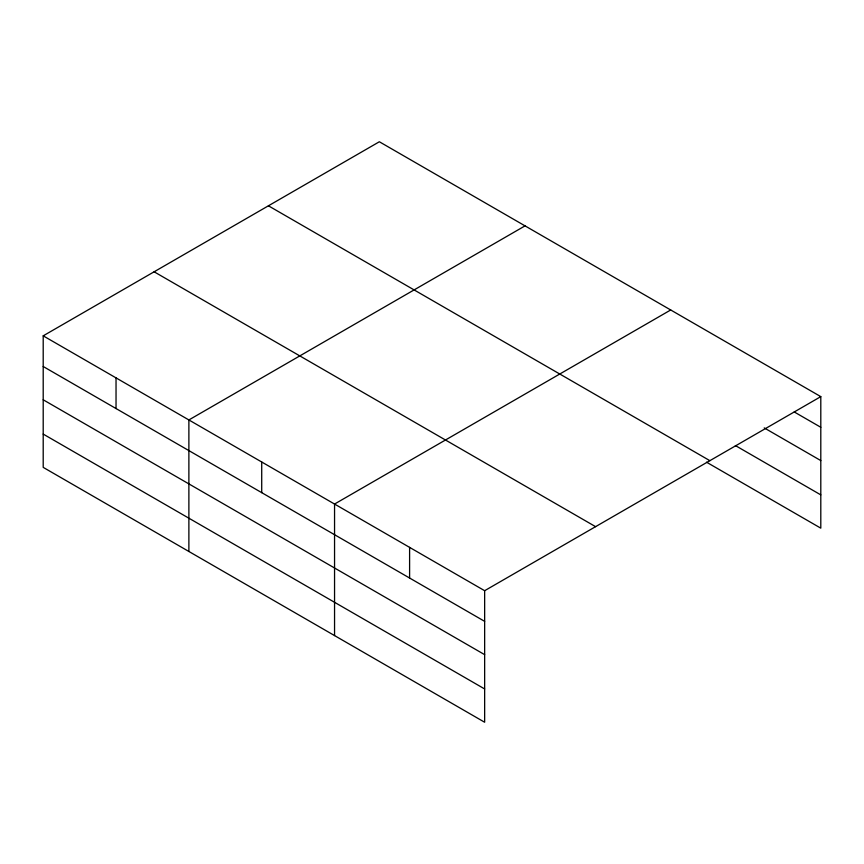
<?xml version="1.0" encoding="UTF-8"?>
<svg xmlns="http://www.w3.org/2000/svg" width="864" height="864" viewBox="0 0 864 864"><rect width="100%" height="100%" fill="white"/><g stroke="black" fill="none" stroke-linecap="round" stroke-linejoin="round"><path stroke-width="1.3" d="M43.2 335.837L484.65 590.706L484.65 722.239L43.2 467.37L43.2 335.837L379.35 141.761L820.8 396.63L820.8 528.163L706.504 462.175M525.031 225.871L188.881 419.947L188.881 551.48M670.712 309.971L334.552 504.047L334.552 635.591M484.65 590.706L820.8 396.63M794.243 411.955L820.8 427.28M764.23 427.907L820.8 460.577M735.361 445.543L820.8 494.878M268.423 205.805L709.873 460.674M154.127 271.793L595.577 526.662M43.2 366.498L484.65 621.356M43.2 399.784L484.65 654.653M43.2 434.084L484.65 688.954M409.601 547.376L409.601 578.038M261.716 461.992L261.716 492.653M116.035 377.892L116.035 408.553"/></g></svg>
